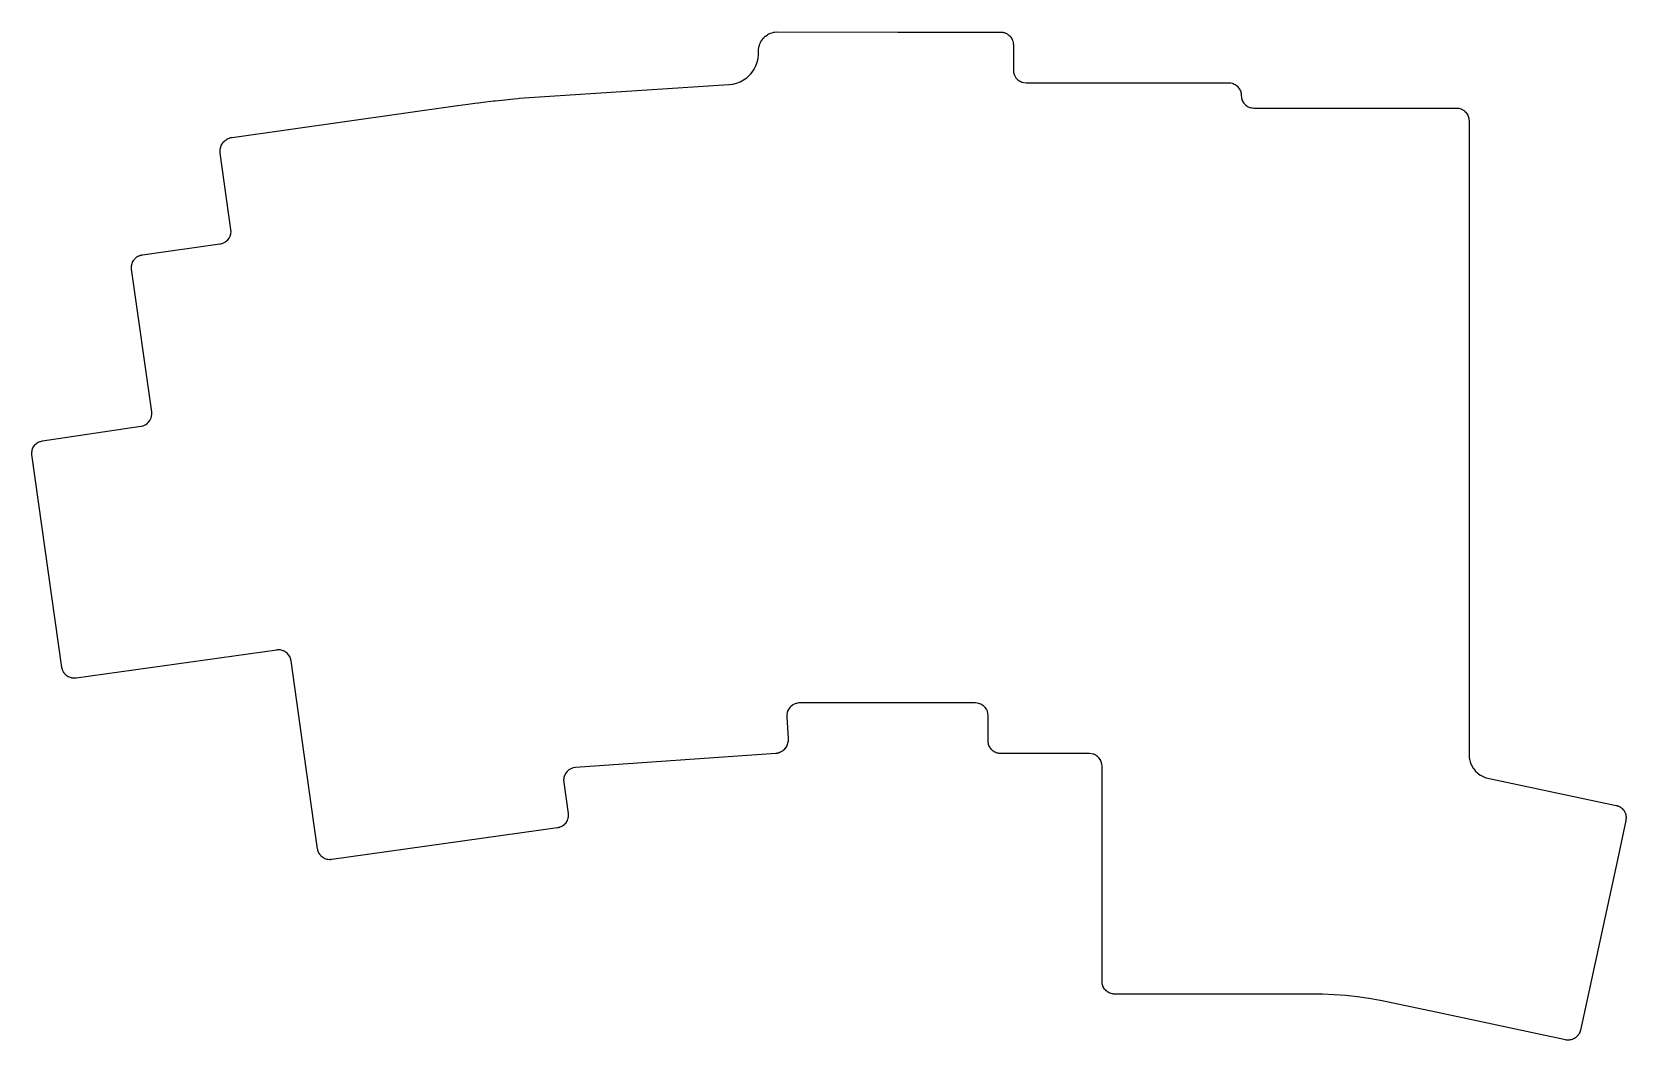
# Model space of a CAD drawing. Extents: x 3.22 to 8.18, y -5.4 to -2.26.
import ezdxf

# ---------------------------------------------------------------- set-up
doc = ezdxf.new("R2010")
doc.units = 0
doc.header["$MEASUREMENT"] = 0
doc.layers.add('BLACK', color=7, linetype='CONTINUOUS')

msp = doc.modelspace()

# ---------------------------------------------------------------- linework, layer by layer
at = {"layer": 'BLACK', "linetype": 'CONTINUOUS'}
for p, q in [((5.49849, -2.28344), (5.50097, -2.28079)), ((5.50097, -2.28079), (5.50123, -2.28053)), ((5.50123, -2.28053), (5.5046, -2.27745)), ((5.5046, -2.27745), (5.50494, -2.27716)), ((5.50494, -2.27716), (5.50811, -2.27475)), ((5.50811, -2.27475), (5.50834, -2.27459)), ((5.50834, -2.27459), (5.51213, -2.27204)), ((5.51213, -2.27204), (5.5126, -2.27176)), ((5.5126, -2.27176), (5.51408, -2.27099)), ((5.51408, -2.27099), (5.5161, -2.26993)), ((5.5161, -2.26993), (5.51629, -2.26984)), ((5.51629, -2.26984), (5.52043, -2.26788)), ((5.52043, -2.26788), (5.52101, -2.26765)), ((5.52101, -2.26765), (5.52473, -2.26643)), ((5.52473, -2.26643), (5.52485, -2.2664)), ((5.52485, -2.2664), (5.52929, -2.26507)), ((5.52929, -2.26507), (5.52998, -2.26492)), ((5.52998, -2.26492), (5.53035, -2.26486)), ((5.53035, -2.26486), (5.53364, -2.26437)), ((5.53364, -2.26437), (5.53367, -2.26437)), ((5.53367, -2.26437), (5.53828, -2.26372)), ((5.53828, -2.26372), (5.53898, -2.26367)), ((5.53898, -2.26367), (5.9166, -2.26406)), ((5.9166, -2.26406), (6.23675, -2.26439)), ((6.23675, -2.26439), (6.23717, -2.26441)), ((6.23717, -2.26441), (6.24052, -2.2647)), ((6.24052, -2.2647), (6.24057, -2.26471)), ((6.24057, -2.26471), (6.241, -2.26475)), ((6.241, -2.26475), (6.24359, -2.26501)), ((6.24359, -2.26501), (6.24439, -2.26515)), ((6.24439, -2.26515), (6.24763, -2.26602)), ((6.24763, -2.26602), (6.24779, -2.26606)), ((6.24779, -2.26606), (6.25066, -2.26693)), ((6.25066, -2.26693), (6.25132, -2.26719)), ((6.25132, -2.26719), (6.2528, -2.26788)), ((6.2528, -2.26788), (6.25436, -2.2686)), ((6.25436, -2.2686), (6.2546, -2.26872)), ((6.2546, -2.26872), (6.25724, -2.27014)), ((6.25724, -2.27014), (6.25775, -2.27045)), ((6.25775, -2.27045), (6.2605, -2.27237)), ((6.2605, -2.27237), (6.2608, -2.2726)), ((6.2608, -2.2726), (6.26092, -2.2727)), ((6.26092, -2.2727), (6.26312, -2.2745)), ((6.26312, -2.2745), (6.26348, -2.27483)), ((6.26348, -2.27483), (6.26585, -2.2772)), ((6.26585, -2.2772), (6.26618, -2.27756)), ((6.26618, -2.27756), (6.26808, -2.27988)), ((6.26808, -2.27988), (6.26831, -2.28018)), ((6.26831, -2.28018), (6.27023, -2.28293)), ((5.48362, -2.32148), (5.48392, -2.31753)), ((5.48371, -2.32233), (5.48362, -2.32148)), ((5.48373, -2.32233), (5.48371, -2.32233)), ((5.48384, -2.33424), (5.48373, -2.32233)), ((5.48392, -2.31749), (5.48425, -2.31365)), ((5.48392, -2.31753), (5.48392, -2.31749)), ((5.48425, -2.31365), (5.48436, -2.31295)), ((5.48436, -2.31295), (5.4854, -2.30844)), ((5.4854, -2.30844), (5.48543, -2.30832)), ((5.48543, -2.30832), (5.4864, -2.30453)), ((5.4864, -2.30453), (5.48659, -2.30394)), ((5.48659, -2.30394), (5.48668, -2.30373)), ((5.48668, -2.30373), (5.48828, -2.29967)), ((5.48828, -2.29967), (5.48836, -2.29948)), ((5.48836, -2.29948), (5.48997, -2.29587)), ((5.48997, -2.29587), (5.49022, -2.29539)), ((5.49022, -2.29539), (5.49252, -2.29144)), ((5.49252, -2.29144), (5.49267, -2.2912)), ((5.49267, -2.2912), (5.49346, -2.29002)), ((5.49346, -2.29002), (5.49487, -2.28789)), ((5.49487, -2.28789), (5.49514, -2.28752)), ((5.49514, -2.28752), (5.498, -2.28397)), ((5.498, -2.28397), (5.49825, -2.28369)), ((5.49825, -2.28369), (5.49849, -2.28344)), ((6.27023, -2.28293), (6.27054, -2.28344)), ((6.27054, -2.28344), (6.27196, -2.28608)), ((6.27196, -2.28608), (6.27208, -2.28632)), ((6.27208, -2.28632), (6.27264, -2.28752)), ((6.27264, -2.28752), (6.2735, -2.28936)), ((6.2735, -2.28936), (6.27375, -2.29002)), ((6.27375, -2.29002), (6.27462, -2.29289)), ((6.27462, -2.29289), (6.27466, -2.29305)), ((6.27466, -2.29305), (6.27553, -2.29629)), ((6.27553, -2.29629), (6.27568, -2.29709)), ((6.27568, -2.29709), (6.27597, -2.30011)), ((6.27597, -2.30011), (6.27598, -2.30015)), ((6.27598, -2.30015), (6.27626, -2.30339)), ((6.27626, -2.30339), (6.27627, -2.30351)), ((6.27627, -2.30351), (6.27629, -2.30394)), ((6.27629, -2.30394), (6.27629, -2.38213)), ((5.46363, -2.38918), (5.47013, -2.37957)), ((5.47013, -2.37957), (5.47022, -2.37944)), ((5.47022, -2.37944), (5.47565, -2.36884)), ((5.47565, -2.36884), (5.47977, -2.35767)), ((5.47977, -2.35767), (5.48252, -2.34608)), ((5.48252, -2.34608), (5.48384, -2.33424)), ((4.73937, -2.47019), (5.39159, -2.42747)), ((5.39159, -2.42747), (5.3922, -2.42749)), ((5.3922, -2.42749), (5.39221, -2.42761)), ((5.39221, -2.42761), (5.40402, -2.42606)), ((5.40402, -2.42606), (5.40416, -2.42603)), ((5.40416, -2.42603), (5.41541, -2.42314)), ((5.40416, -2.42603), (5.40416, -2.42603)), ((5.41541, -2.42314), (5.41556, -2.4231)), ((5.41541, -2.42314), (5.41541, -2.42314)), ((5.41556, -2.4231), (5.42665, -2.41877)), ((5.42665, -2.41877), (5.42678, -2.4187)), ((5.42678, -2.4187), (5.43702, -2.41321)), ((5.42678, -2.4187), (5.42678, -2.4187)), ((5.43702, -2.41321), (5.43715, -2.41314)), ((5.43715, -2.41314), (5.44689, -2.40628)), ((5.44689, -2.40628), (5.45573, -2.3983)), ((5.45573, -2.3983), (5.45589, -2.39812)), ((5.45589, -2.39812), (5.45942, -2.39405)), ((5.45942, -2.39405), (5.46354, -2.38931)), ((5.46354, -2.38931), (5.46363, -2.38919)), ((5.46363, -2.38919), (5.46363, -2.38918)), ((6.27626, -2.38246), (6.27614, -2.38246)), ((6.27614, -2.38246), (6.27674, -2.38933)), ((6.27629, -2.38213), (6.27626, -2.38246)), ((6.27674, -2.38933), (6.27853, -2.39599)), ((6.27853, -2.39599), (6.28144, -2.40224)), ((6.28144, -2.40224), (6.28156, -2.40242)), ((6.28156, -2.40242), (6.28156, -2.40242)), ((6.28156, -2.40242), (6.2842, -2.40618)), ((6.2842, -2.40618), (6.2854, -2.40789)), ((6.2854, -2.40789), (6.29027, -2.41277)), ((6.29027, -2.41277), (6.29592, -2.41672)), ((6.29592, -2.41672), (6.29612, -2.41681)), ((6.29612, -2.41681), (6.29612, -2.41681)), ((6.29612, -2.41681), (6.29925, -2.41827)), ((6.29925, -2.41827), (6.30217, -2.41964)), ((6.30217, -2.41964), (6.30238, -2.41969)), ((6.30238, -2.41969), (6.30238, -2.41969)), ((6.30238, -2.41969), (6.30862, -2.42136)), ((6.30862, -2.42136), (6.30862, -2.42137)), ((6.30862, -2.42137), (6.30883, -2.42142)), ((6.30883, -2.42142), (6.3157, -2.42202)), ((6.3157, -2.42189), (6.31592, -2.42187)), ((6.3157, -2.42202), (6.3157, -2.42189)), ((6.31592, -2.42187), (6.63514, -2.42187)), ((6.63514, -2.42187), (6.9454, -2.42187)), ((6.9454, -2.42187), (6.94584, -2.42189)), ((6.94584, -2.42189), (6.94918, -2.42218)), ((6.94918, -2.42218), (6.94923, -2.42219)), ((6.94923, -2.42219), (6.95226, -2.42249)), ((6.95226, -2.42249), (6.95305, -2.42263)), ((6.95305, -2.42263), (6.95629, -2.4235)), ((6.95629, -2.4235), (6.95645, -2.42354)), ((6.95645, -2.42354), (6.95932, -2.42442)), ((6.95932, -2.42442), (6.95998, -2.42467)), ((6.95998, -2.42467), (6.96302, -2.42608)), ((6.96302, -2.42608), (6.96326, -2.42621)), ((6.96326, -2.42621), (6.96591, -2.42762)), ((6.96591, -2.42762), (6.96641, -2.42793)), ((6.96641, -2.42793), (6.96916, -2.42986)), ((4.62759, -2.48231), (4.65911, -2.47854)), ((4.65911, -2.47854), (4.65914, -2.47853)), ((4.65914, -2.47853), (4.66429, -2.47795)), ((4.66429, -2.47795), (4.68498, -2.47562)), ((4.68498, -2.47562), (4.68504, -2.47562)), ((4.68504, -2.47562), (4.7227, -2.47183)), ((4.7227, -2.47183), (4.72271, -2.47182)), ((4.72271, -2.47182), (4.73465, -2.47065)), ((4.73465, -2.47065), (4.73921, -2.4702)), ((4.73921, -2.4702), (4.73929, -2.4702)), ((4.73929, -2.4702), (4.73929, -2.4702)), ((4.73929, -2.4702), (4.7393, -2.4702)), ((4.7393, -2.4702), (4.73937, -2.47019)), ((6.96916, -2.42986), (6.96946, -2.43008)), ((6.96946, -2.43008), (6.97178, -2.43198)), ((6.97178, -2.43198), (6.97214, -2.43231)), ((6.97214, -2.43231), (6.97451, -2.43468)), ((6.97451, -2.43468), (6.97484, -2.43505)), ((6.97484, -2.43505), (6.97674, -2.43736)), ((6.97674, -2.43736), (6.97697, -2.43766)), ((6.97697, -2.43766), (6.97889, -2.44041)), ((6.97889, -2.44041), (6.9792, -2.44092)), ((6.9792, -2.44092), (6.98062, -2.44356)), ((6.98062, -2.44356), (6.98074, -2.4438)), ((6.98074, -2.4438), (6.98216, -2.44685)), ((6.98216, -2.44685), (6.98241, -2.4475)), ((6.98241, -2.4475), (6.98328, -2.45037)), ((6.98328, -2.45037), (6.98332, -2.45053)), ((6.98332, -2.45053), (6.98419, -2.45377)), ((6.98419, -2.45377), (6.98434, -2.45457)), ((6.98434, -2.45457), (6.98463, -2.45758)), ((6.98463, -2.45758), (6.98464, -2.45764)), ((6.98464, -2.45764), (6.9849, -2.46062)), ((6.98488, -2.4612), (6.9848, -2.4612)), ((6.9848, -2.4612), (6.9854, -2.46807)), ((6.9849, -2.46062), (6.98488, -2.4612)), ((6.9854, -2.46807), (6.98719, -2.47473)), ((6.98719, -2.47473), (6.98728, -2.47493)), ((6.98728, -2.47493), (6.98971, -2.48015)), ((3.8462, -2.59174), (4.5477, -2.49314)), ((4.5477, -2.49314), (4.54771, -2.49315)), ((4.54771, -2.49315), (4.54772, -2.49314)), ((4.54772, -2.49314), (4.54858, -2.49302)), ((4.54858, -2.49302), (4.56421, -2.49081)), ((4.56421, -2.49081), (4.57967, -2.48866)), ((4.57967, -2.48866), (4.60172, -2.4856)), ((4.60172, -2.4856), (4.60178, -2.48559)), ((4.60178, -2.48559), (4.61311, -2.48415)), ((4.61311, -2.48415), (4.62756, -2.48231)), ((4.62756, -2.48231), (4.62759, -2.48231)), ((6.98971, -2.48015), (6.9901, -2.48098)), ((6.9901, -2.48098), (6.99023, -2.48116)), ((6.99023, -2.48116), (6.99023, -2.48116)), ((6.99023, -2.48116), (6.99333, -2.48559)), ((6.99333, -2.48559), (6.99406, -2.48663)), ((6.99406, -2.48663), (6.99893, -2.49151)), ((6.99893, -2.49151), (7.00458, -2.49546)), ((7.00458, -2.49546), (7.01083, -2.49838)), ((7.01083, -2.49838), (7.01104, -2.49843)), ((7.01104, -2.49843), (7.01104, -2.49843)), ((7.01104, -2.49843), (7.01416, -2.49927)), ((7.01416, -2.49927), (7.01749, -2.50016)), ((7.01749, -2.50016), (7.02003, -2.50038)), ((7.02003, -2.50038), (7.02367, -2.5007)), ((7.02367, -2.5007), (7.02436, -2.50076)), ((7.02436, -2.50063), (7.02458, -2.50061)), ((7.02436, -2.50076), (7.02436, -2.50063)), ((7.02458, -2.50061), (7.34363, -2.50061)), ((7.34363, -2.50061), (7.65407, -2.50061)), ((7.65407, -2.50061), (7.6545, -2.50063)), ((7.6545, -2.50063), (7.65784, -2.50092)), ((7.65784, -2.50092), (7.6579, -2.50093)), ((7.6579, -2.50093), (7.6604, -2.50117)), ((7.6604, -2.50117), (7.66092, -2.50123)), ((7.66092, -2.50123), (7.66171, -2.50137)), ((7.66171, -2.50137), (7.66496, -2.50224)), ((7.66496, -2.50224), (7.66511, -2.50228)), ((7.66511, -2.50228), (7.66798, -2.50315)), ((7.66798, -2.50315), (7.66864, -2.50341)), ((7.66864, -2.50341), (7.66968, -2.50389)), ((7.66968, -2.50389), (7.67168, -2.50482)), ((7.67168, -2.50482), (7.67192, -2.50495)), ((7.67192, -2.50495), (7.67457, -2.50636)), ((7.67457, -2.50636), (7.67507, -2.50667)), ((7.67507, -2.50667), (7.67782, -2.50859)), ((7.67782, -2.50859), (7.67812, -2.50882)), ((7.67812, -2.50882), (7.68044, -2.51072)), ((7.68044, -2.51072), (7.6808, -2.51105)), ((7.6808, -2.51105), (7.68317, -2.51342)), ((7.68317, -2.51342), (7.6835, -2.51378)), ((7.6835, -2.51378), (7.68513, -2.51577)), ((7.68513, -2.51577), (7.6854, -2.5161)), ((7.6854, -2.5161), (7.68563, -2.5164)), ((7.68563, -2.5164), (7.68756, -2.51915)), ((7.68756, -2.51915), (7.68787, -2.51966)), ((7.68787, -2.51966), (7.68928, -2.5223)), ((7.68928, -2.5223), (7.6894, -2.52254)), ((7.6894, -2.52254), (7.69082, -2.52558)), ((7.69082, -2.52558), (7.69107, -2.52624)), ((7.69107, -2.52624), (7.69194, -2.52911)), ((7.69194, -2.52911), (7.69199, -2.52927)), ((7.69199, -2.52927), (7.69285, -2.53251)), ((7.69285, -2.53251), (7.693, -2.53331)), ((7.693, -2.53331), (7.69329, -2.53631)), ((7.69329, -2.53631), (7.6933, -2.53637)), ((7.6933, -2.53637), (7.69359, -2.53973)), ((7.69359, -2.53973), (7.69361, -2.54016)), ((7.69361, -2.54016), (7.69361, -4.17379)), ((3.80928, -2.62863), (3.8098, -2.62528)), ((3.8098, -2.62528), (3.80996, -2.6246)), ((3.80996, -2.6246), (3.81105, -2.62105)), ((3.81105, -2.62105), (3.81113, -2.62079)), ((3.81113, -2.62079), (3.81229, -2.61763)), ((3.81229, -2.61763), (3.81253, -2.61708)), ((3.81253, -2.61708), (3.81422, -2.61377)), ((3.81422, -2.61377), (3.8144, -2.61344)), ((3.8144, -2.61344), (3.81616, -2.61057)), ((3.81616, -2.61057), (3.81643, -2.61016)), ((3.81643, -2.61016), (3.81867, -2.6072)), ((3.81867, -2.6072), (3.81898, -2.60682)), ((3.81898, -2.60682), (3.82126, -2.60434)), ((3.82126, -2.60434), (3.82152, -2.60408)), ((3.82152, -2.60408), (3.82424, -2.60154)), ((3.82424, -2.60154), (3.8247, -2.60116)), ((3.8247, -2.60116), (3.82742, -2.59918)), ((3.82742, -2.59918), (3.82765, -2.59902)), ((3.82765, -2.59902), (3.83076, -2.597)), ((3.83076, -2.597), (3.83137, -2.59666)), ((3.83137, -2.59666), (3.83445, -2.59524)), ((3.83445, -2.59524), (3.8346, -2.59517)), ((3.8346, -2.59517), (3.838, -2.59373)), ((3.838, -2.59373), (3.83877, -2.59347)), ((3.83877, -2.59347), (3.839, -2.59341)), ((3.839, -2.59341), (3.84215, -2.59265)), ((3.84215, -2.59265), (3.8422, -2.59264)), ((3.8422, -2.59264), (3.84577, -2.59181)), ((3.84577, -2.59181), (3.8462, -2.59174)), ((3.80878, -2.63327), (3.80881, -2.63246)), ((3.80893, -2.63691), (3.80878, -2.63327)), ((3.80881, -2.63246), (3.80926, -2.62879)), ((3.80893, -2.63696), (3.80893, -2.63691)), ((3.80911, -2.64042), (3.80893, -2.63696)), ((3.80915, -2.64085), (3.80911, -2.64042)), ((3.84252, -2.87824), (3.80915, -2.64085)), ((3.80926, -2.62879), (3.80928, -2.62863)), ((3.56747, -2.95691), (3.80866, -2.92302)), ((3.80866, -2.92302), (3.80901, -2.923)), ((3.80901, -2.923), (3.80903, -2.92312)), ((3.80903, -2.92312), (3.80965, -2.92298)), ((3.80965, -2.92298), (3.8113, -2.9226)), ((3.80965, -2.92298), (3.80965, -2.92298)), ((3.8113, -2.9226), (3.81575, -2.92157)), ((3.81575, -2.92157), (3.81712, -2.92099)), ((3.81712, -2.92099), (3.82189, -2.91896)), ((3.82189, -2.91896), (3.82209, -2.91888)), ((3.82189, -2.91896), (3.82189, -2.91896)), ((3.82209, -2.91888), (3.82788, -2.91512)), ((3.82788, -2.91512), (3.82804, -2.91497)), ((3.82804, -2.91497), (3.83276, -2.91056)), ((3.82804, -2.91497), (3.82804, -2.91497)), ((3.83276, -2.91056), (3.83292, -2.91042)), ((3.83292, -2.91042), (3.83305, -2.91024)), ((3.83305, -2.91024), (3.83694, -2.90508)), ((3.83305, -2.91024), (3.83305, -2.91024)), ((3.83694, -2.90508), (3.83707, -2.90491)), ((3.83707, -2.90491), (3.8402, -2.89876)), ((3.8402, -2.89876), (3.84222, -2.89217)), ((3.84222, -2.89217), (3.84306, -2.88532)), ((3.84257, -2.87846), (3.84252, -2.87824)), ((3.8427, -2.87844), (3.84257, -2.87846)), ((3.84306, -2.88532), (3.8427, -2.87844)), ((3.53861, -2.97664), (3.5402, -2.97403)), ((3.5402, -2.97403), (3.54048, -2.97363)), ((3.54048, -2.97363), (3.5413, -2.97253)), ((3.5413, -2.97253), (3.54246, -2.97099)), ((3.54246, -2.97099), (3.54277, -2.97062)), ((3.54277, -2.97062), (3.54485, -2.96836)), ((3.54485, -2.96836), (3.54511, -2.9681)), ((3.54511, -2.9681), (3.54752, -2.96585)), ((3.54752, -2.96585), (3.54798, -2.96547)), ((3.54798, -2.96547), (3.55046, -2.96366)), ((3.55046, -2.96366), (3.55068, -2.96351)), ((3.55068, -2.96351), (3.55344, -2.96172)), ((3.55344, -2.96172), (3.55406, -2.96138)), ((3.55406, -2.96138), (3.55687, -2.96007)), ((3.55687, -2.96007), (3.55702, -2.96)), ((3.55702, -2.96), (3.55823, -2.95949)), ((3.55823, -2.95949), (3.56002, -2.95873)), ((3.56002, -2.95873), (3.56079, -2.95848)), ((3.56079, -2.95848), (3.56399, -2.9577)), ((3.56399, -2.9577), (3.56404, -2.95769)), ((3.56404, -2.95769), (3.56667, -2.95708)), ((3.56667, -2.95708), (3.56705, -2.95699)), ((3.56705, -2.95699), (3.56747, -2.95691)), ((3.5335, -2.99469), (3.53353, -2.99388)), ((3.53363, -2.99785), (3.5335, -2.99469)), ((3.53353, -2.99388), (3.53393, -2.99065)), ((3.53363, -2.99791), (3.53363, -2.99785)), ((3.5338, -3.00115), (3.53363, -2.99791)), ((3.53384, -3.00158), (3.5338, -3.00115)), ((3.59624, -3.44559), (3.53384, -3.00158)), ((3.53393, -2.99065), (3.53395, -2.99049)), ((3.53395, -2.99049), (3.53443, -2.98742)), ((3.53443, -2.98742), (3.53459, -2.98674)), ((3.53459, -2.98674), (3.53555, -2.98359)), ((3.53555, -2.98359), (3.53563, -2.98334)), ((3.53563, -2.98334), (3.53669, -2.98045)), ((3.53669, -2.98045), (3.53693, -2.97991)), ((3.53693, -2.97991), (3.53842, -2.97697)), ((3.53842, -2.97697), (3.53861, -2.97664)), ((3.5908, -3.47226), (3.59393, -3.46612)), ((3.59393, -3.46612), (3.5945, -3.46425)), ((3.5945, -3.46425), (3.59588, -3.45973)), ((3.59588, -3.45973), (3.59595, -3.45952)), ((3.59588, -3.45973), (3.59588, -3.45973)), ((3.59595, -3.45952), (3.59679, -3.45268)), ((3.5963, -3.44581), (3.59624, -3.44559)), ((3.59642, -3.44579), (3.5963, -3.44581)), ((3.59679, -3.45268), (3.59642, -3.44579)), ((3.25675, -3.53603), (3.56236, -3.49038)), ((3.56236, -3.49038), (3.56274, -3.49036)), ((3.56274, -3.49036), (3.56276, -3.49048)), ((3.56276, -3.49048), (3.56338, -3.49033)), ((3.56338, -3.49033), (3.5634, -3.49033)), ((3.5634, -3.49033), (3.56448, -3.49008)), ((3.56448, -3.49008), (3.56926, -3.48897)), ((3.56926, -3.48897), (3.56947, -3.48893)), ((3.56926, -3.48897), (3.56926, -3.48897)), ((3.56947, -3.48893), (3.56967, -3.48884)), ((3.56967, -3.48884), (3.57562, -3.48632)), ((3.56967, -3.48884), (3.56967, -3.48884)), ((3.57562, -3.48632), (3.57582, -3.48623)), ((3.57562, -3.48632), (3.57562, -3.48632)), ((3.57582, -3.48623), (3.576, -3.48611)), ((3.576, -3.48611), (3.58142, -3.48259)), ((3.576, -3.48611), (3.576, -3.48611)), ((3.58142, -3.48259), (3.58161, -3.48247)), ((3.58161, -3.48247), (3.58176, -3.48233)), ((3.58176, -3.48233), (3.58428, -3.47998)), ((3.58176, -3.48233), (3.58176, -3.48233)), ((3.58428, -3.47998), (3.58665, -3.47777)), ((3.58665, -3.47777), (3.5908, -3.47226)), ((3.22363, -3.57049), (3.22405, -3.56731)), ((3.22405, -3.56731), (3.22407, -3.56715)), ((3.22407, -3.56715), (3.22453, -3.56436)), ((3.22453, -3.56436), (3.2247, -3.56366)), ((3.2247, -3.56366), (3.22567, -3.56062)), ((3.22567, -3.56062), (3.22576, -3.56035)), ((3.22576, -3.56035), (3.22677, -3.55772)), ((3.22677, -3.55772), (3.22702, -3.55716)), ((3.22702, -3.55716), (3.22852, -3.55434)), ((3.22852, -3.55434), (3.22871, -3.554)), ((3.22871, -3.554), (3.23023, -3.55162)), ((3.23023, -3.55162), (3.23052, -3.55121)), ((3.23052, -3.55121), (3.23249, -3.5487)), ((3.23249, -3.5487), (3.23282, -3.54832)), ((3.23282, -3.54832), (3.23478, -3.54629)), ((3.23478, -3.54629), (3.23506, -3.54602)), ((3.23506, -3.54602), (3.23745, -3.54391)), ((3.23745, -3.54391), (3.23794, -3.54353)), ((3.23794, -3.54353), (3.24026, -3.54193)), ((3.24026, -3.54193), (3.24049, -3.54178)), ((3.24049, -3.54178), (3.24323, -3.54012)), ((3.24323, -3.54012), (3.24387, -3.5398)), ((3.24387, -3.5398), (3.24647, -3.5387)), ((3.24647, -3.5387), (3.24662, -3.53864)), ((3.24662, -3.53864), (3.24962, -3.53749)), ((3.24962, -3.53749), (3.25042, -3.53726)), ((3.25042, -3.53726), (3.25316, -3.53671)), ((3.25316, -3.53671), (3.25321, -3.5367)), ((3.25321, -3.5367), (3.25656, -3.53606)), ((3.25656, -3.53606), (3.25665, -3.53605)), ((3.25665, -3.53605), (3.25675, -3.53603)), ((3.25665, -3.53605), (3.25665, -3.53605)), ((3.25665, -3.53605), (3.25665, -3.53605)), ((3.2236, -3.57132), (3.22363, -3.57049)), ((3.2237, -3.57413), (3.2236, -3.57132)), ((3.22371, -3.57418), (3.2237, -3.57413)), ((3.22385, -3.57708), (3.22371, -3.57418)), ((3.22387, -3.57744), (3.22385, -3.57708)), ((3.22391, -3.57788), (3.22387, -3.57744)), ((3.317, -4.24023), (3.22391, -3.57788)), ((3.98502, -4.18628), (3.36166, -4.27389)), ((3.98524, -4.18623), (3.98502, -4.18628)), ((3.98591, -4.18606), (3.98522, -4.1861)), ((3.98522, -4.1861), (3.98524, -4.18623)), ((3.9911, -4.18579), (3.98591, -4.18606)), ((3.98591, -4.18606), (3.98591, -4.18606)), ((3.99211, -4.18574), (3.9911, -4.18579)), ((3.99553, -4.18616), (3.99211, -4.18574)), ((3.99874, -4.18655), (3.99553, -4.18616)), ((3.99895, -4.18658), (3.99874, -4.18655)), ((3.99874, -4.18655), (3.99874, -4.18655)), ((4.00554, -4.18859), (3.99895, -4.18658)), ((4.00574, -4.18869), (4.00554, -4.18859)), ((4.0084, -4.19005), (4.00574, -4.18869)), ((4.00574, -4.18869), (4.00574, -4.18869)), ((4.01169, -4.19173), (4.0084, -4.19005)), ((4.0172, -4.19588), (4.01169, -4.19173)), ((4.0219, -4.20092), (4.0172, -4.19588)), ((4.02565, -4.2067), (4.0219, -4.20092)), ((4.02835, -4.21305), (4.02565, -4.2067)), ((4.0299, -4.21977), (4.02835, -4.21305)), ((7.69361, -4.17379), (7.69361, -4.5079)), ((3.31708, -4.24066), (3.317, -4.24023)), ((3.31782, -4.24389), (3.31708, -4.24066)), ((3.31784, -4.24394), (3.31782, -4.24389)), ((3.31856, -4.24693), (3.31784, -4.24394)), ((3.31881, -4.2477), (3.31856, -4.24693)), ((3.32012, -4.25077), (3.31881, -4.2477)), ((3.32018, -4.25092), (3.32012, -4.25077)), ((3.32129, -4.2533), (3.32018, -4.25092)), ((3.32145, -4.25366), (3.32129, -4.2533)), ((3.32179, -4.25427), (3.32145, -4.25366)), ((3.32362, -4.25708), (3.32179, -4.25427)), ((3.32377, -4.2573), (3.32362, -4.25708)), ((3.32554, -4.25973), (3.32377, -4.2573)), ((3.32592, -4.26019), (3.32554, -4.25973)), ((3.3282, -4.26264), (3.32592, -4.26019)), ((3.32847, -4.26291), (3.3282, -4.26264)), ((3.33069, -4.26494), (3.32847, -4.26291)), ((4.02978, -4.21979), (4.0299, -4.21977)), ((4.0298, -4.2201), (4.02978, -4.21979)), ((4.07062, -4.51059), (4.0298, -4.2201)), ((3.33106, -4.26525), (3.33069, -4.26494)), ((3.33373, -4.26727), (3.33106, -4.26525)), ((3.33413, -4.26754), (3.33373, -4.26727)), ((3.3367, -4.26911), (3.33413, -4.26754)), ((3.33703, -4.26929), (3.3367, -4.26911)), ((3.34001, -4.27081), (3.33703, -4.26929)), ((3.34056, -4.27105), (3.34001, -4.27081)), ((3.34338, -4.27208), (3.34056, -4.27105)), ((3.34364, -4.27217), (3.34338, -4.27208)), ((3.34684, -4.27315), (3.34364, -4.27217)), ((3.34752, -4.2733), (3.34684, -4.27315)), ((3.34868, -4.27348), (3.34752, -4.2733)), ((3.35051, -4.27377), (3.34868, -4.27348)), ((3.35067, -4.27379), (3.35051, -4.27377)), ((3.35398, -4.2742), (3.35067, -4.27379)), ((3.35479, -4.27423), (3.35398, -4.2742)), ((3.35676, -4.27415), (3.35479, -4.27423)), ((3.35784, -4.2741), (3.35676, -4.27415)), ((3.3579, -4.2741), (3.35784, -4.2741)), ((3.35999, -4.27399), (3.3579, -4.2741)), ((3.36123, -4.27393), (3.35999, -4.27399)), ((3.36166, -4.27389), (3.36123, -4.27393)), ((5.58313, -4.36279), (5.58136, -4.36491)), ((5.58314, -4.36279), (5.58313, -4.36279)), ((5.58327, -4.36263), (5.58314, -4.36279)), ((5.58343, -4.3625), (5.58327, -4.36263)), ((5.58843, -4.35828), (5.58343, -4.3625)), ((5.5886, -4.35815), (5.58843, -4.35828)), ((5.58843, -4.35828), (5.58843, -4.35828)), ((5.59461, -4.35463), (5.5886, -4.35815)), ((5.5948, -4.35456), (5.59461, -4.35463)), ((5.60093, -4.35227), (5.5948, -4.35456)), ((5.5948, -4.35456), (5.5948, -4.35456)), ((5.60112, -4.35219), (5.60093, -4.35227)), ((5.60093, -4.35227), (5.60093, -4.35227)), ((5.60133, -4.35215), (5.60112, -4.35219)), ((5.60776, -4.35093), (5.60133, -4.35215)), ((5.60133, -4.35215), (5.60133, -4.35215)), ((5.60796, -4.35089), (5.60776, -4.35093)), ((5.60776, -4.35093), (5.60776, -4.35093)), ((5.60818, -4.35089), (5.60796, -4.35089)), ((5.6109, -4.35084), (5.60818, -4.35089)), ((5.60818, -4.35089), (5.60818, -4.35089)), ((5.61492, -4.35078), (5.6109, -4.35084)), ((5.61492, -4.35086), (5.61492, -4.35078)), ((5.61545, -4.35093), (5.61492, -4.35086)), ((6.00119, -4.35093), (5.61545, -4.35093)), ((6.158, -4.35093), (6.00119, -4.35093)), ((6.15822, -4.3509), (6.158, -4.35093)), ((6.15891, -4.35084), (6.15822, -4.35078)), ((6.15822, -4.35078), (6.15822, -4.3509)), ((6.16487, -4.35136), (6.15891, -4.35084)), ((6.15891, -4.35084), (6.15891, -4.35084)), ((6.16509, -4.35138), (6.16487, -4.35136)), ((6.16487, -4.35136), (6.16487, -4.35136)), ((6.17175, -4.35316), (6.16509, -4.35138)), ((6.178, -4.35608), (6.17175, -4.35316)), ((6.17818, -4.3562), (6.178, -4.35608)), ((6.18115, -4.35828), (6.17818, -4.3562)), ((6.17818, -4.3562), (6.17818, -4.3562)), ((6.18365, -4.36003), (6.18115, -4.35828)), ((6.18852, -4.36491), (6.18365, -4.36003)), ((5.57153, -4.38733), (5.57142, -4.39429)), ((5.57142, -4.39429), (5.57154, -4.39428)), ((5.57283, -4.38049), (5.57153, -4.38733)), ((5.57154, -4.39428), (5.57158, -4.39453)), ((5.57158, -4.39453), (5.5755, -4.46108)), ((5.57527, -4.37397), (5.57283, -4.38049)), ((5.57879, -4.36796), (5.57527, -4.37397)), ((5.58136, -4.36491), (5.57879, -4.36796)), ((6.18865, -4.36508), (6.18852, -4.36491)), ((6.19236, -4.37038), (6.18865, -4.36508)), ((6.19248, -4.37056), (6.19236, -4.37038)), ((6.19236, -4.37038), (6.19236, -4.37038)), ((6.19539, -4.37681), (6.19248, -4.37056)), ((6.19718, -4.38347), (6.19539, -4.37681)), ((6.19778, -4.39034), (6.19718, -4.38347)), ((6.19763, -4.39067), (6.19766, -4.39034)), ((6.19763, -4.46886), (6.19763, -4.39067)), ((6.19766, -4.39034), (6.19778, -4.39034)), ((5.5755, -4.46108), (5.5755, -4.46134)), ((5.5755, -4.46134), (5.57553, -4.46494)), ((4.10279, -4.73952), (4.07062, -4.51059)), ((5.53774, -4.50843), (4.91447, -4.55169)), ((5.53851, -4.50832), (5.53774, -4.50843)), ((5.54034, -4.5079), (5.53851, -4.50832)), ((5.54183, -4.50756), (5.54034, -4.5079)), ((5.54188, -4.50755), (5.54183, -4.50756)), ((5.54516, -4.50676), (5.54188, -4.50755)), ((5.5459, -4.50652), (5.54516, -4.50676)), ((5.54926, -4.50512), (5.5459, -4.50652)), ((5.5494, -4.50506), (5.54926, -4.50512)), ((5.55241, -4.50369), (5.5494, -4.50506)), ((5.55301, -4.50337), (5.55241, -4.50369)), ((5.55609, -4.50143), (5.55301, -4.50337)), ((5.5563, -4.50128), (5.55609, -4.50143)), ((5.55899, -4.49938), (5.5563, -4.50128)), ((5.55944, -4.49902), (5.55899, -4.49938)), ((5.56025, -4.49829), (5.55944, -4.49902)), ((5.56215, -4.49658), (5.56025, -4.49829)), ((5.56241, -4.49633), (5.56215, -4.49658)), ((5.56468, -4.49396), (5.56241, -4.49633)), ((5.56499, -4.4936), (5.56468, -4.49396)), ((5.56726, -4.49075), (5.56499, -4.4936)), ((5.56753, -4.49036), (5.56726, -4.49075)), ((5.56932, -4.48761), (5.56753, -4.49036)), ((5.5695, -4.48729), (5.56932, -4.48761)), ((5.57126, -4.48409), (5.5695, -4.48729)), ((5.5715, -4.48357), (5.57126, -4.48409)), ((5.57273, -4.48053), (5.5715, -4.48357)), ((5.57283, -4.48028), (5.57273, -4.48053)), ((5.5732, -4.47919), (5.57283, -4.48028)), ((5.57401, -4.47683), (5.5732, -4.47919)), ((5.57419, -4.47618), (5.57401, -4.47683)), ((5.57483, -4.47294), (5.57419, -4.47618)), ((5.57486, -4.47278), (5.57483, -4.47294)), ((5.57545, -4.4692), (5.57486, -4.47278)), ((5.57551, -4.46842), (5.57545, -4.4692)), ((5.57553, -4.46499), (5.57551, -4.46842)), ((5.57553, -4.46494), (5.57553, -4.46499)), ((6.19765, -4.4693), (6.19763, -4.46886)), ((6.19794, -4.4726), (6.19765, -4.4693)), ((6.19794, -4.47265), (6.19794, -4.4726)), ((6.19797, -4.47294), (6.19794, -4.47265)), ((6.19824, -4.47571), (6.19797, -4.47294)), ((6.19839, -4.47651), (6.19824, -4.47571)), ((6.19925, -4.47973), (6.19839, -4.47651)), ((6.1993, -4.47989), (6.19925, -4.47973)), ((6.20017, -4.48278), (6.1993, -4.47989)), ((6.20042, -4.48344), (6.20017, -4.48278)), ((6.20184, -4.48647), (6.20042, -4.48344)), ((6.20196, -4.48671), (6.20184, -4.48647)), ((6.20338, -4.48936), (6.20196, -4.48671)), ((6.20369, -4.48987), (6.20338, -4.48936)), ((6.20561, -4.49261), (6.20369, -4.48987)), ((6.20584, -4.49291), (6.20561, -4.49261)), ((6.20775, -4.49524), (6.20584, -4.49291)), ((6.20807, -4.4956), (6.20775, -4.49524)), ((6.21044, -4.49796), (6.20807, -4.4956)), ((6.2108, -4.49829), (6.21044, -4.49796)), ((6.21312, -4.5002), (6.2108, -4.49829)), ((6.21342, -4.50043), (6.21312, -4.5002)), ((6.21616, -4.50235), (6.21342, -4.50043)), ((6.21667, -4.50266), (6.21616, -4.50235)), ((6.21861, -4.50369), (6.21667, -4.50266)), ((6.21933, -4.50408), (6.21861, -4.50369)), ((6.21957, -4.5042), (6.21933, -4.50408)), ((6.2226, -4.50561), (6.21957, -4.5042)), ((6.22325, -4.50586), (6.2226, -4.50561)), ((6.22615, -4.50674), (6.22325, -4.50586)), ((6.2263, -4.50678), (6.22615, -4.50674)), ((6.22856, -4.50739), (6.2263, -4.50678)), ((6.22952, -4.50765), (6.22856, -4.50739)), ((6.23032, -4.50779), (6.22952, -4.50765)), ((6.23337, -4.50809), (6.23032, -4.50779)), ((6.23342, -4.5081), (6.23337, -4.50809)), ((6.23674, -4.50839), (6.23342, -4.5081)), ((6.23718, -4.50841), (6.23674, -4.50839)), ((6.51233, -4.50841), (6.23718, -4.50841)), ((6.51255, -4.50838), (6.51233, -4.50841)), ((6.51324, -4.50832), (6.51255, -4.50826)), ((6.51255, -4.50826), (6.51255, -4.50838)), ((6.5192, -4.50884), (6.51324, -4.50832)), ((6.51324, -4.50832), (6.51324, -4.50832)), ((6.51942, -4.50886), (6.5192, -4.50884)), ((6.5192, -4.50884), (6.5192, -4.50884)), ((6.52608, -4.51064), (6.51942, -4.50886)), ((6.52628, -4.51073), (6.52608, -4.51064)), ((6.5283, -4.51168), (6.52628, -4.51073)), ((6.52628, -4.51073), (6.52628, -4.51073)), ((6.53233, -4.51356), (6.5283, -4.51168)), ((7.69355, -4.50844), (7.69346, -4.50844)), ((7.69346, -4.50844), (7.69348, -4.50905)), ((7.69348, -4.50905), (7.69348, -4.50905)), ((7.69348, -4.50905), (7.69354, -4.51086)), ((7.69354, -4.51086), (7.69378, -4.5183)), ((7.69361, -4.5079), (7.69355, -4.50844)), ((4.89392, -4.55922), (4.88846, -4.56403)), ((4.89411, -4.55911), (4.89392, -4.55922)), ((4.89979, -4.55568), (4.89411, -4.55911)), ((4.89411, -4.55911), (4.89411, -4.55911)), ((4.90015, -4.55546), (4.89979, -4.55568)), ((4.90695, -4.55288), (4.90015, -4.55546)), ((4.91411, -4.55155), (4.90695, -4.55288)), ((4.91412, -4.55169), (4.91411, -4.55155)), ((4.91447, -4.55169), (4.91412, -4.55169)), ((6.53251, -4.51368), (6.53233, -4.51356)), ((6.53515, -4.51553), (6.53251, -4.51368)), ((6.53251, -4.51368), (6.53251, -4.51368)), ((6.53798, -4.51751), (6.53515, -4.51553)), ((6.54285, -4.52239), (6.53798, -4.51751)), ((6.54298, -4.52257), (6.54285, -4.52239)), ((6.54669, -4.52786), (6.54298, -4.52257)), ((6.54681, -4.52804), (6.54669, -4.52786)), ((6.54669, -4.52786), (6.54669, -4.52786)), ((6.54972, -4.53429), (6.54681, -4.52804)), ((6.55151, -4.54095), (6.54972, -4.53429)), ((6.55211, -4.54782), (6.55151, -4.54095)), ((6.55196, -4.54815), (6.55199, -4.54782)), ((6.55196, -5.21689), (6.55196, -4.54815)), ((6.55199, -4.54782), (6.55211, -4.54782)), ((7.69378, -4.5183), (7.69538, -4.52803)), ((7.69538, -4.52803), (7.69542, -4.52818)), ((7.69542, -4.52818), (7.69542, -4.52818)), ((7.69542, -4.52818), (7.6972, -4.53409)), ((7.6972, -4.53409), (7.69821, -4.53747)), ((7.69821, -4.53747), (7.70224, -4.54647)), ((7.70224, -4.54647), (7.70233, -4.54661)), ((7.70233, -4.54661), (7.70233, -4.54661)), ((7.70233, -4.54661), (7.7065, -4.55342)), ((7.7065, -4.55342), (7.7074, -4.55488)), ((7.7074, -4.55488), (7.71359, -4.56255)), ((4.87787, -4.58653), (4.87738, -4.59031)), ((4.87738, -4.59031), (4.87774, -4.59757)), ((4.87774, -4.59757), (4.87788, -4.59756)), ((4.87829, -4.58331), (4.87787, -4.58653)), ((4.87788, -4.59756), (4.87794, -4.59783)), ((4.87794, -4.59783), (4.89157, -4.6948)), ((4.87832, -4.58309), (4.87829, -4.58331)), ((4.87829, -4.58331), (4.87829, -4.58331)), ((4.8793, -4.58002), (4.87832, -4.58309)), ((4.88047, -4.57638), (4.8793, -4.58002)), ((4.88054, -4.57616), (4.88047, -4.57638)), ((4.88047, -4.57638), (4.88047, -4.57638)), ((4.88395, -4.56974), (4.88054, -4.57616)), ((4.88846, -4.56403), (4.88395, -4.56974)), ((7.71359, -4.56255), (7.71371, -4.56266)), ((7.71371, -4.56266), (7.72061, -4.56925)), ((7.72061, -4.56925), (7.72061, -4.56925)), ((7.72061, -4.56925), (7.72072, -4.56936)), ((7.72072, -4.56936), (7.72151, -4.56994)), ((7.72151, -4.56994), (7.72855, -4.5751)), ((7.72855, -4.5751), (7.72855, -4.5751)), ((7.72855, -4.5751), (7.72867, -4.5752)), ((7.72867, -4.5752), (7.72881, -4.57527)), ((7.72881, -4.57527), (7.72881, -4.57527)), ((7.72881, -4.57527), (7.73692, -4.57974)), ((7.73692, -4.57974), (7.73731, -4.57996)), ((7.73731, -4.57996), (7.73746, -4.58002)), ((7.73746, -4.58002), (7.73746, -4.58002)), ((7.73746, -4.58002), (7.74582, -4.58331)), ((7.74582, -4.58331), (7.74582, -4.58331)), ((7.74582, -4.58331), (7.74649, -4.58357)), ((7.74649, -4.58357), (7.7465, -4.58353)), ((7.7465, -4.58353), (7.74652, -4.58354)), ((7.74652, -4.58354), (7.74655, -4.58342)), ((7.74655, -4.58342), (8.15068, -4.66932)), ((4.89083, -4.70962), (4.88985, -4.71284)), ((4.89099, -4.70894), (4.89083, -4.70962)), ((4.89145, -4.70599), (4.89099, -4.70894)), ((4.89147, -4.70583), (4.89145, -4.70599)), ((4.89188, -4.70248), (4.89147, -4.70583)), ((4.89157, -4.6948), (4.89161, -4.69524)), ((4.89161, -4.69524), (4.89179, -4.69861)), ((4.89179, -4.69861), (4.89179, -4.69866)), ((4.89179, -4.69866), (4.89192, -4.70167)), ((4.89192, -4.70167), (4.89188, -4.70248)), ((8.15068, -4.66932), (8.1511, -4.66943)), ((8.1511, -4.66943), (8.15279, -4.66994)), ((8.15279, -4.66994), (8.15417, -4.67037)), ((8.15417, -4.67037), (8.15423, -4.67038)), ((8.15423, -4.67038), (8.15727, -4.67135)), ((8.15727, -4.67135), (8.15802, -4.67166)), ((8.15802, -4.67166), (8.1609, -4.67313)), ((8.1609, -4.67313), (8.16104, -4.6732)), ((8.16104, -4.6732), (8.16379, -4.67472)), ((8.16379, -4.67472), (8.16438, -4.6751)), ((8.16438, -4.6751), (8.16672, -4.67687)), ((8.16672, -4.67687), (8.16698, -4.67706)), ((8.16698, -4.67706), (8.1672, -4.67723)), ((8.1672, -4.67723), (8.16956, -4.67923)), ((8.16956, -4.67923), (8.16999, -4.67964)), ((8.16999, -4.67964), (8.17223, -4.68203)), ((8.17223, -4.68203), (8.17248, -4.68232)), ((8.17248, -4.68232), (8.1744, -4.68472)), ((8.1744, -4.68472), (8.17468, -4.68512)), ((8.17468, -4.68512), (8.17647, -4.68787)), ((8.17647, -4.68787), (8.17672, -4.68829)), ((8.17672, -4.68829), (8.17813, -4.69103)), ((8.17813, -4.69103), (8.17829, -4.69137)), ((8.17829, -4.69137), (8.17897, -4.69296)), ((8.17897, -4.69296), (8.17957, -4.69439)), ((8.17957, -4.69439), (8.17977, -4.69495)), ((8.17977, -4.69495), (8.18063, -4.69792)), ((8.18063, -4.69792), (8.1807, -4.69818)), ((8.1807, -4.69818), (8.18143, -4.70136)), ((8.18143, -4.70136), (8.18154, -4.70206)), ((8.18154, -4.70206), (8.18181, -4.70518)), ((8.18197, -4.70938), (8.18159, -4.71272)), ((8.18181, -4.70518), (8.18182, -4.70534)), ((8.18182, -4.70534), (8.18199, -4.70857)), ((8.18199, -4.70857), (8.18197, -4.70938)), ((4.11191, -4.80434), (4.10279, -4.73952)), ((4.8579, -4.73947), (4.15658, -4.83804)), ((4.85833, -4.73939), (4.8579, -4.73947)), ((4.86013, -4.73898), (4.85833, -4.73939)), ((4.86166, -4.73862), (4.86013, -4.73898)), ((4.86172, -4.73861), (4.86166, -4.73862)), ((4.86461, -4.73791), (4.86172, -4.73861)), ((4.86538, -4.73765), (4.86461, -4.73791)), ((4.86848, -4.73634), (4.86538, -4.73765)), ((4.86863, -4.73627), (4.86848, -4.73634)), ((4.87134, -4.73502), (4.86863, -4.73627)), ((4.87195, -4.73468), (4.87134, -4.73502)), ((4.87478, -4.73284), (4.87195, -4.73468)), ((4.875, -4.73269), (4.87478, -4.73284)), ((4.87741, -4.73093), (4.875, -4.73269)), ((4.87787, -4.73055), (4.87741, -4.73093)), ((4.88033, -4.72825), (4.87787, -4.73055)), ((4.8806, -4.72799), (4.88033, -4.72825)), ((4.8817, -4.72679), (4.8806, -4.72799)), ((4.88262, -4.72579), (4.8817, -4.72679)), ((4.88293, -4.72542), (4.88262, -4.72579)), ((4.88496, -4.72273), (4.88293, -4.72542)), ((4.88523, -4.72233), (4.88496, -4.72273)), ((4.88678, -4.71978), (4.88523, -4.72233)), ((4.88697, -4.71945), (4.88678, -4.71978)), ((4.8885, -4.71645), (4.88697, -4.71945)), ((4.88874, -4.7159), (4.8885, -4.71645)), ((4.88976, -4.7131), (4.88874, -4.7159)), ((4.88985, -4.71284), (4.88976, -4.7131)), ((8.18115, -4.7162), (8.1547, -4.83843)), ((8.18122, -4.71575), (8.18115, -4.7162)), ((8.18159, -4.71278), (8.18122, -4.71575)), ((8.18159, -4.71272), (8.18159, -4.71278)), ((4.11198, -4.80477), (4.11191, -4.80434)), ((4.11248, -4.80694), (4.11198, -4.80477)), ((4.11281, -4.80834), (4.11248, -4.80694)), ((4.11282, -4.8084), (4.11281, -4.80834)), ((4.11347, -4.81106), (4.11282, -4.8084)), ((4.11372, -4.81183), (4.11347, -4.81106)), ((4.11507, -4.81502), (4.11372, -4.81183)), ((4.11514, -4.81516), (4.11507, -4.81502)), ((4.11636, -4.81779), (4.11514, -4.81516)), ((4.1167, -4.8184), (4.11636, -4.81779)), ((4.11856, -4.82128), (4.1167, -4.8184)), ((4.11872, -4.8215), (4.11856, -4.82128)), ((4.12044, -4.82386), (4.11872, -4.8215)), ((4.12082, -4.82432), (4.12044, -4.82386)), ((4.12315, -4.82682), (4.12082, -4.82432)), ((4.12342, -4.82709), (4.12315, -4.82682)), ((4.12557, -4.82907), (4.12342, -4.82709)), ((4.12595, -4.82938), (4.12557, -4.82907)), ((4.12867, -4.83144), (4.12595, -4.82938)), ((4.12908, -4.83171), (4.12867, -4.83144)), ((4.13157, -4.83324), (4.12908, -4.83171)), ((4.13191, -4.83342), (4.13157, -4.83324)), ((4.13495, -4.83497), (4.13191, -4.83342)), ((4.1355, -4.83521), (4.13495, -4.83497)), ((4.13824, -4.83622), (4.1355, -4.83521)), ((4.1385, -4.8363), (4.13824, -4.83622)), ((4.14177, -4.8373), (4.1385, -4.8363)), ((4.14246, -4.83746), (4.14177, -4.8373)), ((4.14416, -4.83773), (4.14246, -4.83746)), ((4.14532, -4.83791), (4.14416, -4.83773)), ((4.14548, -4.83793), (4.14532, -4.83791)), ((4.14891, -4.83835), (4.14548, -4.83793)), ((4.14972, -4.83838), (4.14891, -4.83835)), ((4.15122, -4.83832), (4.14972, -4.83838)), ((4.15261, -4.83826), (4.15122, -4.83832)), ((4.15266, -4.83826), (4.15261, -4.83826)), ((4.15514, -4.83813), (4.15266, -4.83826)), ((4.15615, -4.83808), (4.15514, -4.83813)), ((4.15658, -4.83804), (4.15615, -4.83808)), ((8.1547, -4.83843), (8.04008, -5.36822)), ((6.55198, -5.21733), (6.55196, -5.21689)), ((6.55227, -5.22063), (6.55198, -5.21733)), ((6.55227, -5.22069), (6.55227, -5.22063)), ((6.55257, -5.22375), (6.55227, -5.22069)), ((6.55272, -5.22454), (6.55257, -5.22375)), ((6.55358, -5.22776), (6.55272, -5.22454)), ((6.55363, -5.22792), (6.55358, -5.22776)), ((6.55422, -5.22989), (6.55363, -5.22792)), ((6.55451, -5.23081), (6.55422, -5.22989)), ((6.55476, -5.23147), (6.55451, -5.23081)), ((6.55617, -5.2345), (6.55476, -5.23147)), ((6.55629, -5.23474), (6.55617, -5.2345)), ((6.55771, -5.2374), (6.55629, -5.23474)), ((6.55802, -5.2379), (6.55771, -5.2374)), ((6.55994, -5.24064), (6.55802, -5.2379)), ((6.56017, -5.24094), (6.55994, -5.24064)), ((6.56208, -5.24327), (6.56017, -5.24094)), ((6.5624, -5.24363), (6.56208, -5.24327)), ((6.56477, -5.24599), (6.5624, -5.24363)), ((6.56513, -5.24632), (6.56477, -5.24599)), ((6.56746, -5.24823), (6.56513, -5.24632)), ((6.56776, -5.24846), (6.56746, -5.24823)), ((6.5705, -5.25038), (6.56776, -5.24846)), ((6.571, -5.25069), (6.5705, -5.25038)), ((6.57366, -5.25211), (6.571, -5.25069)), ((6.5739, -5.25223), (6.57366, -5.25211)), ((6.57693, -5.25364), (6.5739, -5.25223)), ((6.57759, -5.25389), (6.57693, -5.25364)), ((6.58048, -5.25477), (6.57759, -5.25389)), ((6.58064, -5.25482), (6.58048, -5.25477)), ((6.58385, -5.25568), (6.58064, -5.25482)), ((6.58465, -5.25582), (6.58385, -5.25568)), ((6.58543, -5.2559), (6.58465, -5.25582)), ((6.5877, -5.25612), (6.58543, -5.2559)), ((6.58776, -5.25613), (6.5877, -5.25612)), ((6.59107, -5.25642), (6.58776, -5.25613)), ((6.59151, -5.25644), (6.59107, -5.25642)), ((7.20111, -5.25644), (6.59151, -5.25644)), ((7.20153, -5.25638), (7.20111, -5.25644)), ((7.23781, -5.25685), (7.20153, -5.2563)), ((7.20153, -5.2563), (7.20153, -5.25638)), ((7.23785, -5.25685), (7.23781, -5.25685)), ((7.27377, -5.25848), (7.23785, -5.25685)), ((7.23785, -5.25685), (7.23785, -5.25685)), ((7.27407, -5.25849), (7.27377, -5.25848)), ((7.31026, -5.26123), (7.27407, -5.25849)), ((7.34635, -5.26507), (7.31026, -5.26123)), ((7.34638, -5.26507), (7.34635, -5.26507)), ((7.38227, -5.26998), (7.34638, -5.26507)), ((7.34638, -5.26507), (7.34638, -5.26507)), ((7.3823, -5.26999), (7.38227, -5.26998)), ((7.38227, -5.26998), (7.38227, -5.26998)), ((7.38234, -5.26999), (7.3823, -5.26999)), ((7.41755, -5.2759), (7.38234, -5.26999)), ((7.41809, -5.27599), (7.41755, -5.2759)), ((7.41755, -5.2759), (7.41755, -5.2759)), ((7.41808, -5.27608), (7.41809, -5.27599)), ((7.41857, -5.27623), (7.41808, -5.27608)), ((7.61001, -5.31702), (7.41857, -5.27623)), ((7.99317, -5.39867), (7.61001, -5.31702)), ((7.9936, -5.39875), (7.99317, -5.39867)), ((7.99694, -5.39916), (7.9936, -5.39875)), ((7.99699, -5.39916), (7.99694, -5.39916)), ((7.99827, -5.3993), (7.99699, -5.39916)), ((8, -5.3995), (7.99827, -5.3993)), ((8.00081, -5.39952), (8, -5.3995)), ((8.0029, -5.39941), (8.00081, -5.39952)), ((8.00416, -5.39935), (8.0029, -5.39941)), ((8.00432, -5.39933), (8.00416, -5.39935)), ((8.00582, -5.39921), (8.00432, -5.39933)), ((8.00732, -5.39908), (8.00582, -5.39921)), ((8.00801, -5.39897), (8.00732, -5.39908)), ((8.01128, -5.39822), (8.00801, -5.39897)), ((8.01154, -5.39815), (8.01128, -5.39822)), ((8.01442, -5.39731), (8.01154, -5.39815)), ((8.01498, -5.39712), (8.01442, -5.39731)), ((8.01807, -5.3958), (8.01498, -5.39712)), ((8.01841, -5.39564), (8.01807, -5.3958)), ((8.02107, -5.39427), (8.01841, -5.39564)), ((8.02149, -5.39402), (8.02107, -5.39427)), ((8.02431, -5.39219), (8.02149, -5.39402)), ((8.0247, -5.39191), (8.02431, -5.39219)), ((8.02627, -5.39066), (8.0247, -5.39191)), ((8.02704, -5.39004), (8.02627, -5.39066)), ((8.02733, -5.38979), (8.02704, -5.39004)), ((8.02978, -5.3875), (8.02733, -5.38979)), ((8.03019, -5.38707), (8.02978, -5.3875)), ((8.03213, -5.38478), (8.03019, -5.38707)), ((8.03229, -5.38457), (8.03213, -5.38478)), ((8.03431, -5.38189), (8.03229, -5.38457)), ((8.0347, -5.3813), (8.03431, -5.38189)), ((8.03615, -5.37867), (8.0347, -5.3813)), ((8.03622, -5.37853), (8.03615, -5.37867)), ((8.03774, -5.37554), (8.03622, -5.37853)), ((8.03805, -5.37479), (8.03774, -5.37554)), ((8.03897, -5.37189), (8.03805, -5.37479)), ((8.03899, -5.37185), (8.03897, -5.37189)), ((8.03997, -5.36862), (8.03899, -5.37185)), ((8.04008, -5.36822), (8.03997, -5.36862))]:
    msp.add_line(p, q, dxfattribs=at)

doc.saveas('drawing.dxf')
